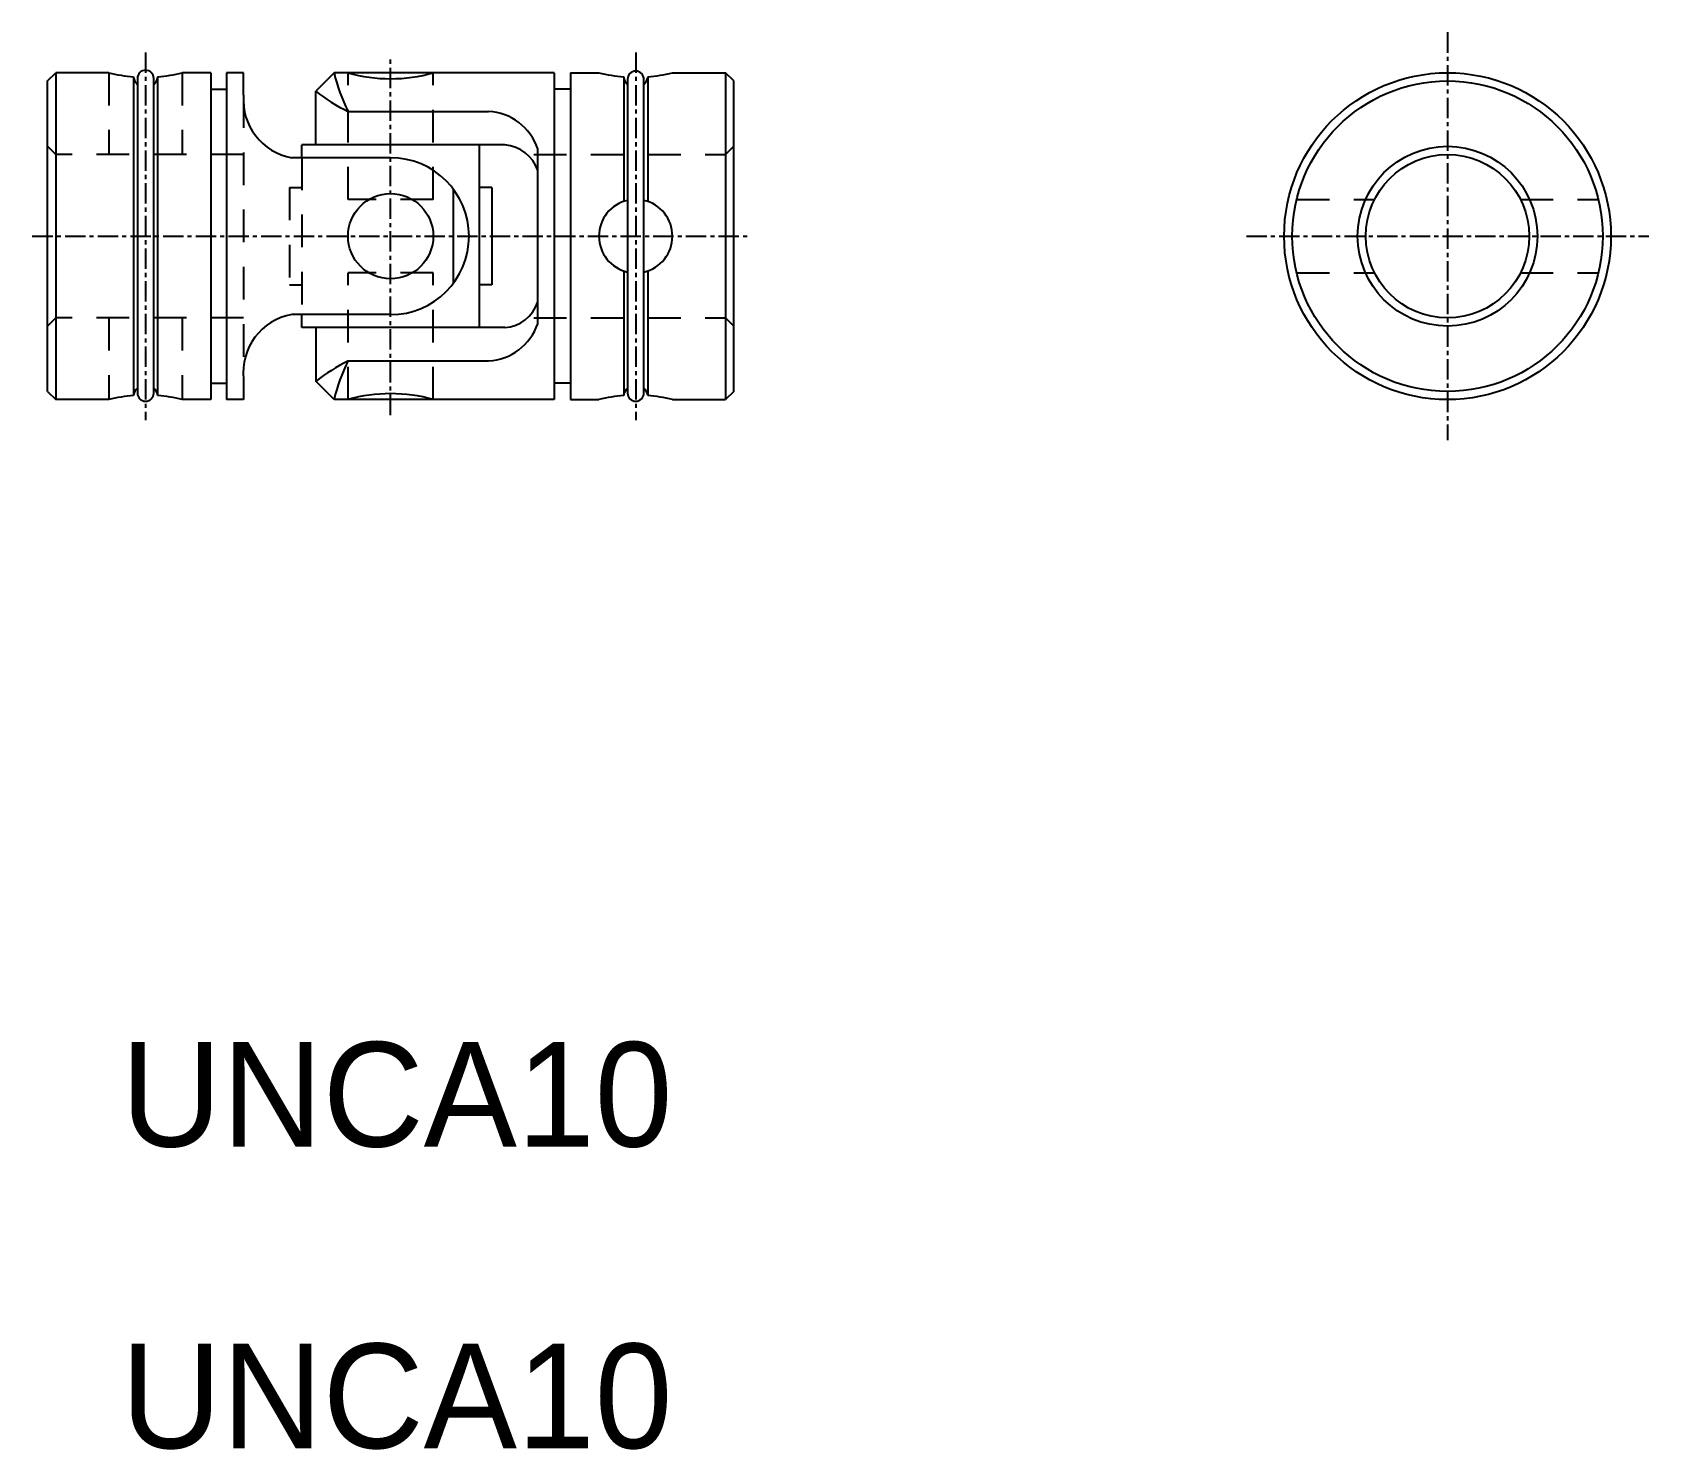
# Model space of a CAD drawing. Extents: x 221.8 to 320.8, y 87.8 to 174.5.
import ezdxf

# ---------------------------------------------------------------- set-up
doc = ezdxf.new("R2010")
doc.units = 0
doc.linetypes.add('CENTER', pattern=[2, 1.25, -0.25, 0.25, -0.25])
doc.linetypes.add('DASHED', pattern=[3.5, 2, -1.5])
doc.layers.get('0').update_dxf_attribs({"linetype": 'CONTINUOUS'})
doc.layers.add('CENTER', color=1, linetype='CENTER')

msp = doc.modelspace()

# ---------------------------------------------------------------- linework, layer by layer
for p, q in [((222.753, 171.536), (223.253, 172.036)), ((222.753, 152.536), (222.753, 171.536)), ((223.253, 172.036), (223.253, 152.036)), ((226.503, 172.036), (223.253, 172.036)), ((228.019, 171.794), (228.019, 152.278)), ((229.488, 171.794), (229.488, 152.278)), ((232.753, 172.036), (231.003, 172.036)), ((232.753, 172.036), (232.753, 152.036)), ((233.714, 172.036), (233.714, 152.036)), ((234.753, 172.036), (233.714, 172.036)), ((240.289, 172.036), (239.171, 170.919)), ((253.753, 172.036), (240.289, 172.036)), ((253.753, 172.036), (253.753, 152.036)), ((254.753, 172.036), (254.753, 152.036)), ((254.753, 172.036), (256.503, 172.036)), ((258.019, 171.794), (258.019, 164.163)), ((259.488, 171.794), (259.488, 164.163)), ((261.003, 172.036), (264.253, 172.036)), ((264.253, 172.036), (264.253, 152.036)), ((264.753, 171.536), (264.253, 172.036)), ((264.753, 152.536), (264.753, 171.536)), ((232.753, 171.036), (233.714, 171.036)), ((239.171, 167.625), (239.171, 170.919)), ((254.753, 171.036), (253.753, 171.036)), ((241.141, 169.674), (249.753, 169.674)), ((250.753, 167.625), (238.314, 167.625)), ((238.314, 166.86), (238.314, 167.625)), ((249.193, 156.448), (249.193, 167.625)), ((252.753, 167.392), (252.753, 156.681)), ((243.753, 166.836), (237.714, 166.836)), ((247.591, 164.92), (247.591, 159.153)), ((249.938, 165.017), (249.193, 165.017)), ((249.938, 165.017), (249.938, 159.056)), ((222.753, 162.036), (222.753, 162.036)), ((258.019, 159.91), (258.019, 152.278)), ((259.488, 159.91), (259.488, 152.278)), ((249.938, 159.056), (249.193, 159.056)), ((222.753, 157.286), (222.753, 157.286)), ((243.753, 157.236), (237.714, 157.236)), ((238.314, 156.448), (238.314, 157.212)), ((250.753, 156.448), (238.314, 156.448)), ((239.171, 156.448), (239.171, 153.154)), ((241.141, 154.399), (249.753, 154.399)), ((222.753, 152.536), (223.253, 152.036)), ((232.753, 153.036), (233.714, 153.036)), ((240.289, 152.036), (239.171, 153.154)), ((254.753, 153.036), (253.753, 153.036)), ((264.753, 152.536), (264.253, 152.036)), ((226.503, 152.036), (223.253, 152.036)), ((232.753, 152.036), (231.003, 152.036)), ((234.753, 152.036), (233.714, 152.036)), ((253.753, 152.036), (240.289, 152.036)), ((254.753, 152.036), (256.503, 152.036)), ((261.003, 152.036), (264.253, 152.036))]:
    msp.add_line(p, q)
at = {"color": 3, "linetype": 'DASHED'}
for p, q in [((226.503, 172.036), (226.503, 167.036)), ((231.003, 172.036), (231.003, 167.036)), ((241.146, 164.272), (241.146, 172.036)), ((246.361, 164.272), (246.361, 172.036)), ((234.753, 170.661), (234.753, 153.295)), ((223.253, 167.036), (222.753, 167.536)), ((264.253, 167.036), (264.753, 167.536)), ((234.753, 167.036), (223.253, 167.036)), ((238.314, 166.86), (238.314, 157.212)), ((252.514, 167.036), (264.253, 167.036)), ((237.569, 165.017), (237.569, 159.056)), ((237.569, 165.017), (238.314, 165.017)), ((246.361, 164.272), (241.146, 164.272)), ((299.212, 164.286), (303.977, 164.286)), ((312.907, 164.286), (317.671, 164.286)), ((241.146, 152.036), (241.146, 159.801)), ((246.361, 159.801), (241.146, 159.801)), ((246.361, 152.036), (246.361, 159.801)), ((299.212, 159.786), (303.977, 159.786)), ((312.907, 159.786), (317.671, 159.786)), ((237.569, 159.056), (238.314, 159.056)), ((223.253, 157.036), (222.753, 156.536)), ((234.753, 157.036), (223.253, 157.036)), ((226.503, 157.036), (226.503, 152.036)), ((231.003, 157.036), (231.003, 152.036)), ((252.514, 157.036), (264.253, 157.036)), ((264.253, 157.036), (264.753, 156.536))]:
    msp.add_line(p, q, dxfattribs=at)
at = {"linetype": 'CONTINUOUS'}
for p, q in [((228.253, 171.69), (228.253, 152.436)), ((229.253, 152.436), (229.253, 171.69)), ((234.753, 170.661), (234.753, 172.036)), ((258.253, 171.636), (258.253, 152.436)), ((259.253, 152.436), (259.253, 171.636)), ((234.753, 153.295), (234.753, 152.036))]:
    msp.add_line(p, q, dxfattribs=at)
for centre, radius in [((308.442, 162.036), 10), ((308.442, 162.036), 9.5), ((308.442, 162.036), 5.5), ((308.442, 162.036), 5), ((243.753, 162.036), 2.608)]:
    msp.add_circle(centre, radius)
for centre, radius, start, end in [((228.753, 171.69), 0.5, 0, 180), ((228.753, 181.266), 9.5, 256.29976, 265.5636), ((228.753, 171.886), 0.75, 191.53691, 228.18969), ((228.753, 171.886), 0.75, 311.81032, 348.46309), ((228.753, 181.266), 9.5, 274.4364, 283.70024), ((251.157, 174.638), 11.176, 193.46392, 206.3829), ((243.753, 181.171), 9.5, 254.0672, 285.9328), ((258.753, 181.266), 9.5, 256.29976, 265.56361), ((258.753, 171.886), 0.75, 191.53693, 228.18969), ((258.753, 171.636), 0.5, 0, 180), ((258.753, 171.886), 0.75, 311.81032, 348.46307), ((258.753, 181.266), 9.5, 274.43639, 283.70024), ((238.337, 170.377), 3.595, 175.47887, 260.01577), ((245.166, 178.237), 9.46, 230.67828, 244.85184), ((249.561, 166.307), 3.372, 18.77154, 86.72191), ((250.58, 165.342), 2.289, 18.27949, 85.65963), ((243.753, 162.036), 4.8, 270, 90), ((258.753, 162.036), 2.25, 102.83961, 257.1604), ((258.753, 162.036), 2.25, 282.83958, 77.16043), ((250.58, 158.73), 2.289, 274.34037, 341.72051), ((238.319, 153.699), 3.588, 99.69947, 186.47), ((249.561, 157.766), 3.372, 273.27809, 341.22846), ((246.33, 143.998), 11.622, 116.51384, 128.0208), ((251.158, 149.431), 11.178, 153.61137, 166.52172), ((228.753, 152.186), 0.75, 131.81032, 168.46305), ((228.753, 152.436), 0.5, 180, 0), ((228.753, 152.186), 0.75, 11.53695, 48.18969), ((243.753, 142.901), 9.5, 74.06719, 105.93281), ((258.753, 152.186), 0.75, 131.81032, 168.46304), ((258.753, 152.436), 0.5, 180, 0), ((258.753, 152.186), 0.75, 11.53696, 48.18969), ((228.753, 142.807), 9.5, 94.4364, 103.70023), ((228.753, 142.807), 9.5, 76.29977, 85.5636), ((258.753, 142.807), 9.5, 94.43639, 103.70023), ((258.753, 142.807), 9.5, 76.29977, 85.56361)]:
    msp.add_arc(centre, radius, start, end)
at = {"layer": 'CENTER', "color": 1, "linetype": 'CENTER'}
for p, q in [((308.442, 174.512), (308.442, 149.561)), ((228.753, 173.285), (228.753, 150.787)), ((258.753, 173.285), (258.753, 150.787)), ((243.753, 151.092), (243.753, 172.981)), ((221.823, 162.036), (265.805, 162.036)), ((296.13, 162.036), (320.754, 162.036))]:
    msp.add_line(p, q, dxfattribs=at)

# ---------------------------------------------------------------- texts
for p in [(227.234, 106.32), (227.234, 87.865)]:
    msp.add_text('UNCA10', height=6.4).set_placement(p)

doc.saveas('drawing.dxf')
